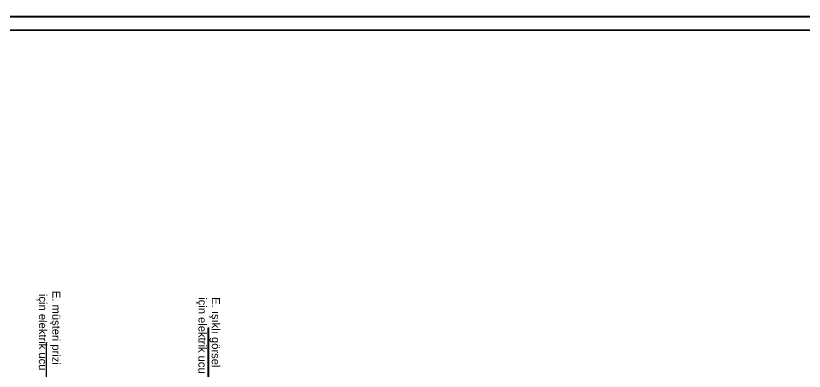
# Model space of a CAD drawing. Header units: millimetres. Extents: x 54215 to 67697, y 23496 to 56611.
# Drawn here: x 57009 to 57895, y 47595 to 47994 of the extents above; entities that cross this region are included whole.
import ezdxf

# ---------------------------------------------------------------- set-up
doc = ezdxf.new("R2010")
doc.units = ezdxf.units.MM
doc.layers.add('t_elektrik', color=1, linetype='Continuous', lineweight=30)
doc.styles.get("Standard").update_dxf_attribs({"font": 'arial.ttf'})

msp = doc.modelspace()

# ---------------------------------------------------------------- linework, layer by layer
msp.add_line((57224.653, 47538.807), (57224.653, 47643.785))
at = {"color": 252, "const_width": 2.135}
for points in [[(58549.046, 46193.342), (54216.086, 46193.342), (54216.086, 47993.342), (58549.046, 47993.342), (58549.046, 46854.293, -0.4142136), (58523.96, 46829.207), (58145.153, 46829.207, 0.4142136), (58135.119, 46819.172), (58135.119, 46575.335, 0.4142136), (58145.153, 46565.3), (58523.96, 46565.3, -0.4142136), (58549.046, 46540.214), (58549.046, 46193.342)], [(58533.994, 46854.293, -0.4142136), (58523.96, 46844.259), (58145.153, 46844.259, 0.4142136), (58120.067, 46819.172), (58120.067, 46575.335, 0.4142136), (58145.153, 46550.248), (58523.96, 46550.248, -0.4142136), (58533.994, 46540.214), (58533.994, 46208.394), (54231.138, 46208.394), (54231.138, 47978.29), (58533.994, 47978.29), (58533.994, 46854.293)]]:
    msp.add_lwpolyline(points, format="xyb", dxfattribs=at)
at = {"layer": 't_elektrik'}
for p, q in [((57225.551, 47539.215), (57225.551, 47644.194)), ((57043.22, 47522.315), (57043.22, 47627.293))]:
    msp.add_line(p, q, dxfattribs=at)

# ---------------------------------------------------------------- texts
at = {"layer": 't_elektrik', "char_height": 9, "width": 385.55893, "attachment_point": 1, "rotation": 269.908191}
for s, insert in [('E. müşteri prizi\\P için elektrik ucu', (57058.712, 47685.408, 0.001)), ('E. ışıklı görsel \\Piçin elektrik ucu', (57237.999, 47678.287, 0.001))]:
    msp.add_mtext(s, dxfattribs=dict(at, insert=insert))

doc.saveas('drawing.dxf')
